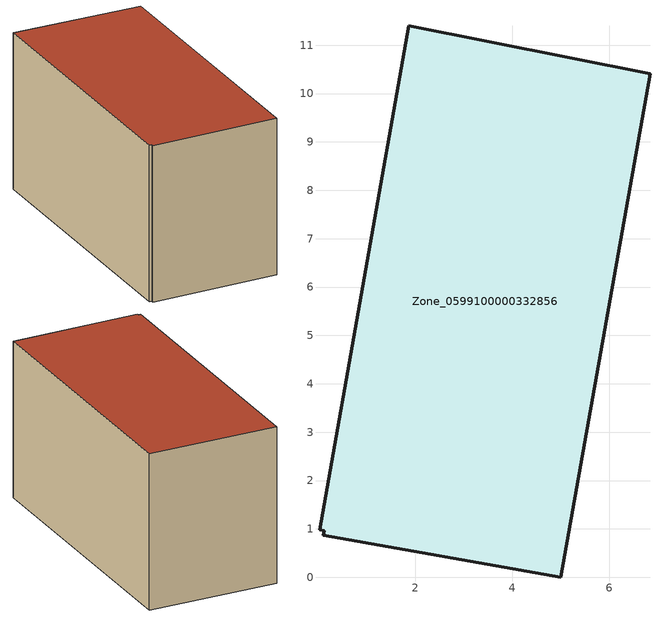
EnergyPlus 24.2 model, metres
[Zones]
Zone_0599100000332856
 floor ground (C_G): 0.11,0.96 0.02,0.98 1.86,11.4 6.85,10.41 5,0 0.09,0.87 z0
 wall outside (C_F): 6.85,10.41 1.86,11.4 0.02,0.98 0.11,0.96 0.09,0.87 5,0 6.85,10.41 z0:6.19
 roof outside (C_R): 0.11,0.96 0.09,0.87 5,0 6.85,10.41 1.86,11.4 0.02,0.98 z6.19
[BUILDING]
Pand.0599100000332856: North Axis=0; Terrain=City; Loads Convergence Tolerance Value=0.04; Temperature Convergence Tolerance Value=0.4; Solar Distribution=FullExterior; Maximum Number of Warmup Days=25; Minimum Number of Warmup Days=1
[Site:Location]
Rotterdam.The.Hague.AP_ZH_NLD Design_Conditions: Latitude=51.96; Longitude=4.45; Time Zone=1; Elevation=-4.5
[SITE:GROUNDTEMPERATURE:BUILDINGSURFACE]
18, 18, 18, 18, 18, 18, 18, 18, 18, 18, 18, 18
[MATERIAL] Thermal Absorptance=0.9; Solar Absorptance=0.7; Visible Absorptance=0.7
Name | Roughness | Thickness | Conductivity | Density | Specific Heat
G.TC.1975-1991 | MediumSmooth | 0.15 | 0.288461 | 540 | 1210
F.TC.1975-1991 | Rough | 0.3 | 0.230769 | 1920 | 840
R.TC.1975-1991 | MediumRough | 0.2 | 0.153846 | 1500 | 1000
[CONSTRUCTION]
C_G: G.TC.1975-1991
C_F: F.TC.1975-1991
C_R: R.TC.1975-1991
[ZONE]
Zone_0599100000332856: Type=1; Multiplier=1; Ceiling Height=Autocalculate; Volume=Autocalculate; Floor Area=autocalculate; Part of Total Floor Area=Yes
[ZONEINFILTRATION:DESIGNFLOWRATE]
Infil_Zone_0599100000332856: Zone or ZoneList or Space or SpaceList=Zone_0599100000332856; Schedule=AlwaysOn; Design Flow Rate Calculation Method=Flow/Area; Flow Rate per Floor Area=0.003; Constant Term Coefficient=1; Temperature Term Coefficient=0; Velocity Term Coefficient=0; Velocity Squared Term Coefficient=0
[HVACTEMPLATE:ZONE:IDEALLOADSAIRSYSTEM]
Zone_0599100000332856: Maximum Heating Supply Air Temperature=50; Minimum Cooling Supply Air Temperature=13; Maximum Heating Supply Air Humidity Ratio=0.0156; Minimum Cooling Supply Air Humidity Ratio=0.0077; Heating Limit=NoLimit; Cooling Limit=NoLimit; Dehumidification Control Type=ConstantSensibleHeatRatio; Cooling Sensible Heat Ratio=0.7; Dehumidification Setpoint=60; Humidification Control Type=None; Humidification Setpoint=30; Outdoor Air Method=None; Outdoor Air Flow Rate per Person=0.00944; Outdoor Air Flow Rate per Zone Floor Area=0; Outdoor Air Flow Rate per Zone=0; Demand Controlled Ventilation Type=None; Outdoor Air Economizer Type=NoEconomizer; Heat Recovery Type=None; Sensible Heat Recovery Effectiveness=0.7; Latent Heat Recovery Effectiveness=0.65
[ZONECONTROL:THERMOSTAT]
ThermostatControl_Zone_0599100000332856: Zone or ZoneList=Zone_0599100000332856; Control Type Schedule=DualSetpointControlType; Control 1=Thermostat_Zone_0599100000332856; Temperature Difference Between Cutout And Setpoint=0
[THERMOSTATSETPOINT:DUALSETPOINT]
Thermostat_Zone_0599100000332856: Heating Setpoint Temperature Schedule=HeatingSetpoint_Zone_0599100000332856; Cooling Setpoint Temperature Schedule=CoolingSetpoint_Zone_0599100000332856
[SCHEDULE:COMPACT]
HeatingSetpoint_Zone_0599100000332856: Through: 12/31, For: AllDays, Until: 24:00, 21
CoolingSetpoint_Zone_0599100000332856: Through: 12/31, For: AllDays, Until: 24:00, 24
DualSetpointControlType: Through: 12/31, For: AllDays, Until: 24:00, 4
AlwaysOn: Through: 12/31, For: AllDays, Until: 24:00, 1
